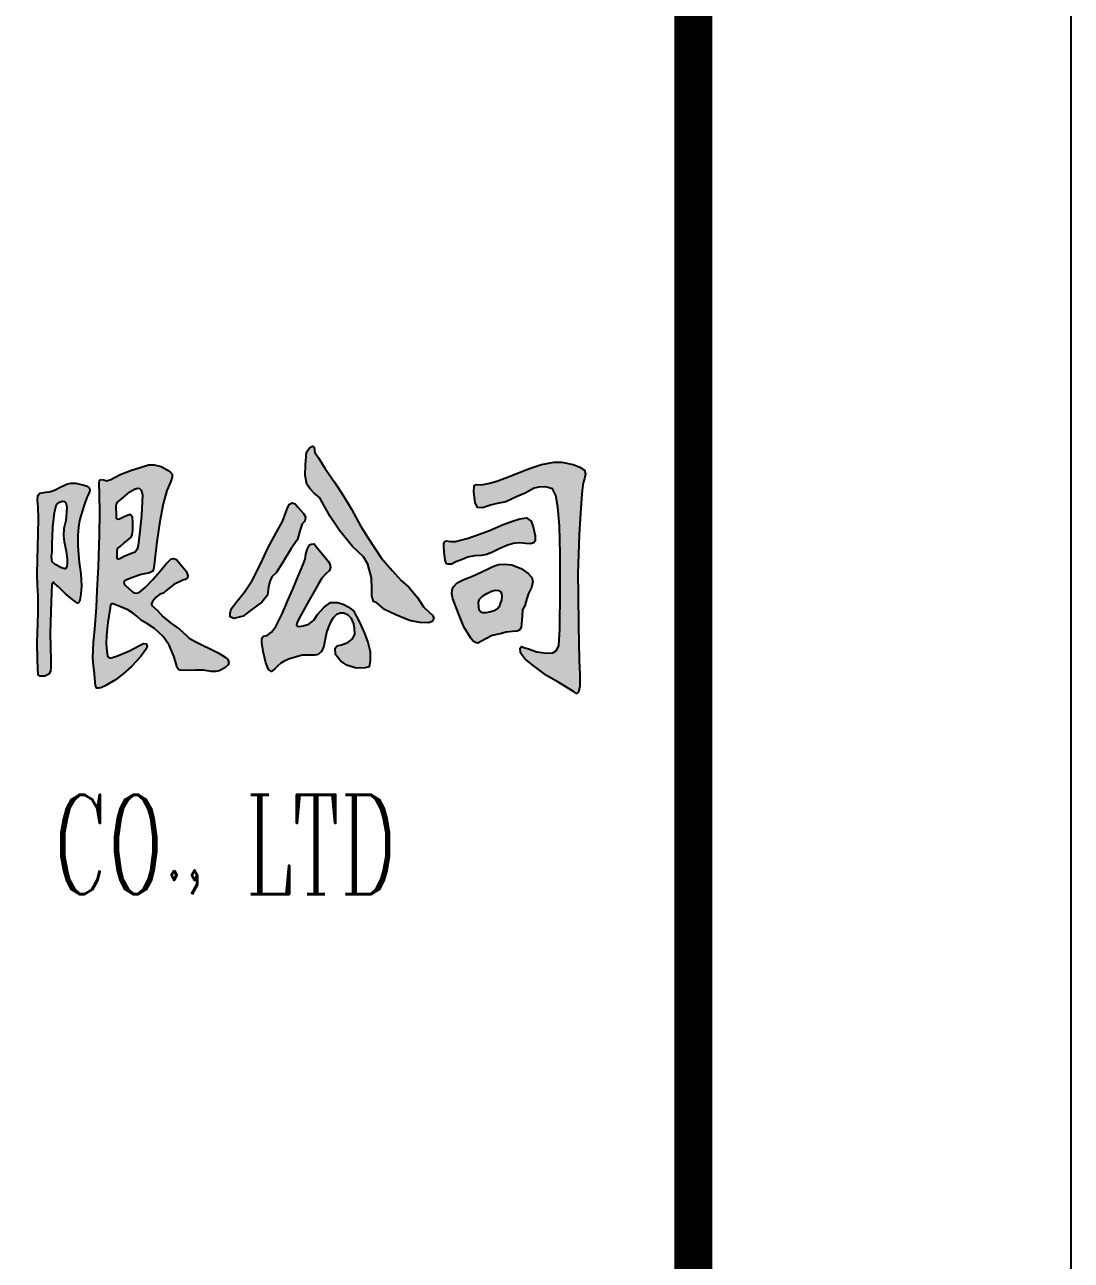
# Model space of a CAD drawing. Extents: x 367348645 to 367600945, y 521264746 to 521442946.
# Drawn here: x 367592638 to 367600945, y 521422381 to 521432189 of the extents above; entities that cross this region are included whole.
import ezdxf

# ---------------------------------------------------------------- set-up
doc = ezdxf.new("R2010")
doc.units = 0
doc.header["$LTSCALE"] = 1000
doc.header["$MEASUREMENT"] = 0
doc.layers.add('0-图框', color=4, linetype='Continuous')
doc.layers.add('PUB_TITLE', color=4, linetype='Continuous')
doc.styles.add('chc-图签单线文字', font='romanc.shx', dxfattribs={"bigfont": 'hztxt.shx'})

# ---------------------------------------------------------------- blocks, each defined once
blk = doc.blocks.new('w1')
at = {"layer": '0-图框'}
h = blk.add_hatch(color=5, dxfattribs=at)
h.paths.add_polyline_path([(85012.5, -1188), (84987, -1157.3), (84971.4, -1142.3), (84968.1, -1128), (84961.6, -1124.1), (84951.1, -1127.3), (84938.1, -1141.2), (84932.9, -1177.7), (84932.2, -1209), (84938.7, -1234.4), (84951.1, -1246.8), (84967.4, -1259.8), (84991.6, -1274.2), (85002, -1286.6), (85034.7, -1329), (85071.9, -1369.4), (85125.5, -1416.5), (85170.6, -1446.5), (85188.2, -1467.4), (85203.2, -1507.2), (85204.5, -1539.8), (85203.9, -1560), (85210.4, -1576.3), (85224.7, -1580.8), (85255.4, -1599.7), (85302.4, -1615.4), (85357.9, -1632.3), (85400.3, -1638.2), (85435.5, -1638.9), (85450.5, -1635), (85457.1, -1625.8), (85451.8, -1616.7), (85438.1, -1607.6), (85415.3, -1591.9), (85390.5, -1565.2), (85355.9, -1535.2), (85323.3, -1515.6), (85286.7, -1486.3), (85241.7, -1449.8), (85188, -1390.1), (85157.4, -1355.6), (85121.5, -1307.3), (85086.2, -1265.6), (85051.6, -1229.1)])
h.paths.add_polyline_path([(84912, -1367.4), (84920.1, -1350.6), (84930.9, -1342.5), (84932.9, -1329.7), (84925.5, -1319.7), (84904, -1302.2), (84890.5, -1291.5), (84878.4, -1289.4), (84868.3, -1292.8), (84859.6, -1303.5), (84854.9, -1314.3), (84838.8, -1343.8), (84813.2, -1376.8), (84778.9, -1421.1), (84750, -1468.1), (84715.1, -1515.1), (84682.8, -1550), (84653.2, -1576.9), (84629.7, -1597.7), (84625.7, -1611.1), (84625.7, -1621.9), (84640.5, -1626.6), (84678.8, -1619.2), (84708.4, -1603.1), (84754.7, -1578.9), (84777.6, -1558.1), (84782.3, -1535.3), (84788.4, -1518.5), (84796.4, -1505), (84813.9, -1492.9), (84840.1, -1464.1), (84874.4, -1422.4), (84900.6, -1396.2)])
h.paths.add_polyline_path([(84985.9, -1525.3), (84999.9, -1509.1), (85016, -1496.5), (85031.5, -1486.3), (85035.8, -1476.4), (85033.2, -1466.8), (85025.6, -1458.6), (85001.5, -1437.2), (84975.8, -1415.4), (84968.5, -1408.5), (84956.3, -1409.2), (84949.5, -1411.4), (84940.4, -1425.1), (84935.1, -1438.7), (84931.7, -1453.6), (84923, -1470.6), (84896.5, -1514.6), (84882, -1541.1), (84859.7, -1575.9), (84837.7, -1612.3), (84811.6, -1649.7), (84795.1, -1665.8), (84777.3, -1675.8), (84762, -1678.2), (84755.3, -1683.6), (84754.5, -1696.4), (84759.9, -1722.9), (84771.5, -1755.2), (84781.8, -1774.6), (84795.1, -1780.4), (84808.7, -1773.4), (84819.9, -1764.3), (84832.8, -1756.4), (84846, -1750.6), (84868, -1743.6), (84896.9, -1738.2), (84919.3, -1733.3), (84943, -1732.9), (84955.8, -1732.9), (84971.2, -1733.3), (84985.7, -1731.6), (84999.3, -1722.5), (85007.6, -1706.8), (85013.4, -1686.9), (85019.2, -1666.7), (85027.1, -1650.5), (85037, -1635.2), (85046.5, -1624.5), (85059.8, -1615), (85074.7, -1610.8), (85090, -1610.4), (85107.8, -1616.2), (85121.5, -1626.5), (85130.6, -1641.8), (85133.5, -1654.7), (85134.3, -1673.3), (85124.4, -1686.5), (85106.2, -1696), (85080.9, -1702.7), (85062.7, -1706), (85054.4, -1712.6), (85056.1, -1731.6), (85075.9, -1750.2), (85102.4, -1762.2), (85140.5, -1770.9), (85177.4, -1770.5), (85193.1, -1767.6), (85197.2, -1748.6), (85196.8, -1722.5), (85187.3, -1695.2), (85173.2, -1666.9), (85152, -1634.6), (85128.9, -1604.4), (85107.7, -1592.4), (85087, -1584.1), (85064.5, -1579.6), (85036, -1580), (85009.9, -1593.6), (84981.7, -1614.7), (84966.8, -1631.3), (84946.5, -1642.9), (84924.2, -1647.4), (84909.3, -1649.9), (84897.1, -1648.8), (84897.7, -1641.2), (84902.2, -1633.2), (84913.4, -1618.4), (84926.6, -1601.4), (84947.8, -1573.3), (84969.3, -1547.2)])
h = blk.add_hatch(color=5, dxfattribs=at)
h.paths.add_polyline_path([(84011.1, -1340.3), (84021.2, -1314.6), (84030.9, -1293.2), (84040.9, -1273.5), (84047.7, -1263.7), (84052.4, -1254.1), (84052.7, -1249.6), (84049.4, -1244.1), (84041.2, -1240.3), (84029.6, -1237.1), (84012.1, -1234.2), (83995.9, -1231.7), (83977, -1231.1), (83962.2, -1233.6), (83944.5, -1239.6), (83931.4, -1243.7), (83917.3, -1249.3), (83902, -1253.7), (83886.4, -1256.5), (83873.3, -1258.3), (83858.3, -1260.2), (83848.9, -1260.8), (83842.4, -1266.1), (83840.2, -1269.3), (83839, -1282.5), (83841.2, -1301.9), (83843, -1335.1), (83841.8, -1379.2), (83840.9, -1417), (83839, -1455.4), (83837.5, -1496.6), (83839.6, -1528.8), (83841.2, -1560.2), (83842.1, -1607.4), (83840.8, -1640.6), (83837.5, -1695.5), (83838.7, -1749), (83842.4, -1790.5), (83850.1, -1794.2), (83869.5, -1794.8), (83886.1, -1788.3), (83892.8, -1780.6), (83894.1, -1767.4), (83893.1, -1749), (83891.9, -1707.6), (83891.3, -1668.9), (83893.8, -1606.3), (83896, -1550), (83897.8, -1524.1), (83905, -1519.6), (83908.3, -1524.1), (83924.6, -1534.3), (83955.4, -1555.2), (83987.1, -1574.2), (84002.7, -1581.6), (84007.4, -1578.5), (84012, -1572.7), (84016.6, -1555.5), (84019.4, -1531.5), (84016.2, -1496.4), (84009.9, -1462.5), (84006.3, -1439.8), (84003.3, -1413.8), (84003.5, -1383.4), (84006.4, -1359.7)])
h.paths.add_polyline_path([(83957.8, -1316.9), (83954.4, -1340), (83947.3, -1363.4), (83945.8, -1383.5), (83947.7, -1402.3), (83955.7, -1429.6), (83960.6, -1453.3), (83960.3, -1469), (83956, -1483.2), (83936.9, -1478.5), (83911, -1468.4), (83899.7, -1460.7), (83896.6, -1446.5), (83899, -1430.5), (83899.3, -1410.9), (83900, -1382.3), (83901.7, -1360.9), (83908.9, -1317.2), (83917.2, -1294.2), (83928.6, -1286.8), (83945.7, -1282.8), (83954.7, -1289.3), (83958.7, -1300.9)], flags=16)
h.paths.add_polyline_path([(84254.6, -1186.4), (84222.3, -1193.6), (84176.1, -1206.1), (84138.8, -1220.7), (84122.1, -1224.4), (84113.6, -1222.4), (84101.4, -1221.1), (84096.3, -1221.7), (84092.9, -1223.8), (84091.5, -1231.2), (84092.9, -1263.5), (84093.5, -1317.3), (84092.5, -1381.8), (84087.7, -1474.7), (84083, -1544.4), (84080.6, -1593.6), (84073.8, -1657.6), (84067.7, -1695.3), (84065.3, -1740.9), (84067.7, -1763.3), (84072.4, -1788), (84075.2, -1811.8), (84075.5, -1822.3), (84080.9, -1829.8), (84088.7, -1829.8), (84097.9, -1828.4), (84115.2, -1823), (84158.1, -1804.9), (84188.7, -1787.6), (84222.3, -1766.6), (84260, -1738.3), (84280.4, -1717.6), (84286.5, -1707.8), (84284.5, -1700.6), (84271.6, -1699.3), (84256, -1705.1), (84215.2, -1721), (84165.9, -1735.3), (84144.9, -1739.7), (84132.4, -1742.2), (84124.8, -1735.6), (84122.1, -1722), (84119.7, -1699.6), (84120.8, -1676.2), (84126.2, -1637.8), (84135.4, -1595), (84138.3, -1583.1), (84146.6, -1583.1), (84155.5, -1585.1), (84174.8, -1591.6), (84208.1, -1601.4), (84230.9, -1611.6), (84244.1, -1619.8), (84263.5, -1632), (84284.9, -1640.8), (84317.5, -1655.7), (84351.6, -1678.6), (84376.4, -1704.4), (84395.8, -1736), (84406.3, -1761.8), (84408.7, -1768.6), (84416.5, -1776), (84425, -1777.4), (84451.2, -1778.1), (84484.1, -1777.1), (84516.1, -1777.4), (84548.7, -1780.8), (84566.7, -1781.1), (84580.3, -1778.8), (84604.1, -1770.3), (84618, -1761.1), (84620.4, -1755), (84616.6, -1746.2), (84604.7, -1738.7), (84576.5, -1726.5), (84541.2, -1713.9), (84515.7, -1705.1), (84482.4, -1692.9), (84458, -1683.4), (84447.8, -1676.2), (84418.4, -1657.7), (84382.7, -1638.7), (84351.1, -1620), (84328.7, -1603.4), (84303.5, -1586.5), (84308.3, -1576.5), (84323.3, -1563.6), (84338.9, -1555.8), (84354.2, -1552), (84361.3, -1546.6), (84376.9, -1537.4), (84395.6, -1527.6), (84432, -1514.3), (84442.5, -1512.9), (84451, -1507.8), (84453.4, -1500.4), (84446.3, -1488.5), (84418.7, -1464.7), (84406.5, -1453.9), (84393.9, -1451.2), (84384.1, -1452.9), (84362.7, -1467.5), (84339.2, -1489.2), (84309.7, -1512.3), (84278.1, -1536), (84254, -1550.3), (84239.9, -1552.8), (84226.8, -1548.6), (84193, -1526.7), (84191.4, -1516.8), (84227.5, -1506.8), (84262.5, -1498.3), (84297.1, -1492.9), (84310.7, -1488.2), (84314.1, -1478.3), (84317.8, -1452.9), (84326.3, -1403.1), (84338.9, -1343), (84352.5, -1292.1), (84367.4, -1253.3), (84381.7, -1228.9), (84389.5, -1213.6), (84388.5, -1205.1), (84378.3, -1196.6), (84343.6, -1182.7), (84315.8, -1177.9), (84293, -1178.3)])
h.paths.add_polyline_path([(84262, -1251.6), (84267.8, -1265.2), (84267.1, -1286.2), (84263.4, -1325.7), (84255.3, -1380), (84249.8, -1413.3), (84246.4, -1424.2), (84238.3, -1433.1), (84218.6, -1437.5), (84192.4, -1445.6), (84169.9, -1454.3), (84164.9, -1451.7), (84164.5, -1445.6), (84163.9, -1432.4), (84166.2, -1422.5), (84176.8, -1416.1), (84192.7, -1405.2), (84211.1, -1396.1), (84221.6, -1388.9), (84226, -1381.8), (84228.8, -1368.2), (84228.1, -1346.2), (84227.7, -1330.6), (84217.9, -1322.8), (84209.4, -1325.1), (84190, -1331.2), (84174.1, -1336.3), (84162.1, -1337.8), (84161.1, -1324.8), (84159.6, -1295.3), (84165.6, -1286.6), (84188, -1274), (84216.5, -1256.7), (84234.9, -1248.6), (84252.1, -1244.6)], flags=16)
h = blk.add_hatch(color=5, dxfattribs=at)
h.paths.add_polyline_path([(85765.3, -1212.5), (85719.2, -1224.9), (85685.6, -1231.7), (85659.2, -1235.9), (85649.2, -1236.8), (85630.8, -1235.6), (85621.4, -1238.4), (85620.9, -1258.1), (85626, -1288.1), (85635.6, -1302.8), (85656.5, -1303.3), (85688.2, -1295.4), (85716.4, -1290.9), (85751.5, -1285.8), (85798.1, -1270), (85829.7, -1260.4), (85867.6, -1246.3), (85885.7, -1242.9), (85912.9, -1241.8), (85941.7, -1248), (85955.3, -1267.8), (85963.8, -1301.7), (85970.5, -1356.5), (85972.8, -1439.8), (85972.8, -1544.9), (85972.2, -1656.5), (85968.3, -1705.1), (85958.1, -1719.2), (85943.4, -1726.6), (85916.8, -1727.7), (85878.4, -1723.7), (85843.9, -1714.7), (85825.2, -1710.7), (85815, -1707.9), (85810, -1713), (85811.1, -1726), (85828.6, -1744.1), (85868.2, -1766.1), (85916.8, -1792.1), (85968.3, -1813), (86027.7, -1839), (86040.1, -1844.6), (86048.6, -1840.7), (86053.7, -1823.7), (86053.7, -1791), (86050.8, -1746.9), (86048.6, -1647.8), (86046.8, -1555.5), (86045.3, -1495.1), (86050.2, -1382.6), (86054.2, -1333.9), (86059.8, -1276.7), (86063.2, -1252.2), (86066.9, -1230.3), (86072.8, -1219), (86077, -1204), (86071.9, -1193.9), (86053.6, -1184.9), (86026, -1177), (85980, -1170.3), (85947.9, -1170.3), (85896.3, -1177.3), (85848.5, -1188.9)])
h.paths.add_polyline_path([(85739.7, -1352.2), (85684.1, -1369.6), (85644.3, -1380.8), (85593.6, -1392.9), (85566, -1397.9), (85545.4, -1401.9), (85525.9, -1401.6), (85508.1, -1400.1), (85503.5, -1400.9), (85500.7, -1402.2), (85498.5, -1405.3), (85498.2, -1414), (85499.2, -1432), (85503.5, -1456.2), (85509.1, -1467.1), (85515.6, -1468.3), (85529.3, -1467.4), (85547.3, -1460.9), (85569.7, -1454.7), (85594.3, -1447.2), (85623.8, -1443.8), (85650.9, -1442.3), (85673.6, -1439.2), (85696.7, -1432.6), (85726.8, -1421.7), (85755.4, -1413.3), (85780.9, -1407.8), (85806.7, -1405.9), (85832.8, -1407.4), (85851.2, -1409), (85865.2, -1405.8), (85870.8, -1399.9), (85871.7, -1385), (85862.7, -1358.6), (85854.6, -1342.1), (85836, -1333.1), (85808.6, -1335.3), (85773.9, -1343.2)])
h.paths.add_polyline_path([(85776.3, -1470), (85746.2, -1468), (85722.8, -1468.8), (85704.8, -1472.3), (85689.6, -1477.4), (85651, -1491), (85617.4, -1501.6), (85576.4, -1513.7), (85553, -1521.9), (85539.8, -1532), (85535.8, -1535.2), (85531.9, -1543), (85531.1, -1553.9), (85535, -1568.7), (85557.7, -1612), (85580.3, -1651), (85608.8, -1683.7), (85617.8, -1692.3), (85627.1, -1696.6), (85637.3, -1697.8), (85652.5, -1692.3), (85670.1, -1685.2), (85695.9, -1675.9), (85727.9, -1670.8), (85752.1, -1666.5), (85779, -1664.6), (85796.9, -1663.4), (85807.1, -1659.9), (85813.3, -1652.5), (85815.7, -1642), (85817.6, -1619.3), (85818.8, -1600.6), (85828.2, -1589.3), (85836.8, -1568.3), (85843.8, -1553), (85855.5, -1536.3), (85861.3, -1518.3), (85857.4, -1507), (85842.2, -1495.3), (85813.3, -1480.5)])
h.paths.add_polyline_path([(85733.9, -1553.5), (85735.2, -1566.6), (85728.7, -1582.8), (85724.1, -1591.8), (85715.3, -1599.2), (85703.8, -1603.8), (85684.4, -1607.4), (85670, -1609.3), (85650.8, -1609.3), (85642.3, -1601.9), (85640.7, -1592.1), (85640, -1576.2), (85645.6, -1568.6), (85655.7, -1561.2), (85673.8, -1553.8), (85692.6, -1546.7), (85709.6, -1543.7), (85725.8, -1544.8)], flags=16)
at = {"layer": '0-图框', "color": 5}
for points in [[(84951.1, -1127.3), (84961.6, -1124.1), (84968.1, -1128), (84971.4, -1142.3), (84987, -1157.3), (85012.5, -1188), (85051.6, -1229.1), (85086.2, -1265.6), (85121.5, -1307.3), (85157.4, -1355.6), (85188, -1390.1), (85241.7, -1449.8), (85286.7, -1486.3), (85323.3, -1515.6), (85355.9, -1535.2), (85390.5, -1565.2), (85415.3, -1591.9), (85438.1, -1607.6), (85451.8, -1616.7), (85457.1, -1625.8), (85450.5, -1635), (85435.5, -1638.9), (85400.3, -1638.2), (85357.9, -1632.3), (85302.4, -1615.4), (85255.4, -1599.7), (85224.7, -1580.8), (85210.4, -1576.3), (85203.9, -1560), (85204.5, -1539.8), (85203.2, -1507.2), (85188.2, -1467.4), (85170.6, -1446.5), (85125.5, -1416.5), (85071.9, -1369.4), (85034.7, -1329), (85002, -1286.6), (84991.6, -1274.2), (84967.4, -1259.8), (84951.1, -1246.8), (84938.7, -1234.4), (84932.2, -1209), (84932.9, -1177.7), (84938.1, -1141.2)], [(84101.4, -1221.1), (84113.6, -1222.4), (84122.1, -1224.4), (84138.8, -1220.7), (84176.1, -1206.1), (84222.3, -1193.6), (84254.6, -1186.4), (84293, -1178.3), (84315.8, -1177.9), (84343.6, -1182.7), (84378.3, -1196.6), (84388.5, -1205.1), (84389.5, -1213.6), (84381.7, -1228.9), (84367.4, -1253.3), (84352.5, -1292.1), (84338.9, -1343), (84326.3, -1403.1), (84317.8, -1452.9), (84314.1, -1478.3), (84310.7, -1488.2), (84297.1, -1492.9), (84262.5, -1498.3), (84227.5, -1506.8), (84196.9, -1515.3), (84191.8, -1519), (84192.8, -1525.5), (84197.9, -1529.9), (84226.8, -1548.6), (84235.3, -1551.3), (84242.4, -1552.3), (84254, -1550.3), (84278.1, -1536), (84309.7, -1512.3), (84339.2, -1489.2), (84362.7, -1467.5), (84384.1, -1452.9), (84393.9, -1451.2), (84406.5, -1453.9), (84418.7, -1464.7), (84446.3, -1488.5), (84453.4, -1500.4), (84451, -1507.8), (84442.5, -1512.9), (84432, -1514.3), (84395.6, -1527.6), (84376.9, -1537.4), (84361.3, -1546.6), (84354.2, -1552), (84338.9, -1555.8), (84323.3, -1563.6), (84308.3, -1576.5), (84304.9, -1583.6), (84306.3, -1588.3), (84328.7, -1603.4), (84351.1, -1620), (84382.7, -1638.7), (84418.4, -1657.7), (84447.8, -1676.2), (84458, -1683.4), (84482.4, -1692.9), (84515.7, -1705.1), (84541.2, -1713.9), (84576.5, -1726.5), (84604.7, -1738.7), (84616.6, -1746.2), (84620.4, -1755), (84618, -1761.1), (84604.1, -1770.3), (84580.3, -1778.8), (84566.7, -1781.1), (84548.7, -1780.8), (84516.1, -1777.4), (84484.1, -1777.1), (84451.2, -1778.1), (84425, -1777.4), (84416.5, -1776), (84408.7, -1768.6), (84406.3, -1761.8), (84395.8, -1736), (84376.4, -1704.4), (84351.6, -1678.6), (84317.5, -1655.7), (84284.9, -1640.8), (84263.5, -1632), (84244.1, -1619.8), (84230.9, -1611.6), (84208.1, -1601.4), (84174.8, -1591.6), (84155.5, -1585.1), (84146.6, -1583.1), (84141.9, -1583.1), (84137.5, -1586.5), (84135.4, -1595), (84126.2, -1637.8), (84120.8, -1676.2), (84119.7, -1699.6), (84122.1, -1722), (84124.8, -1735.6), (84129.9, -1740), (84134.7, -1741.7), (84144.9, -1739.7), (84165.9, -1735.3), (84215.2, -1721), (84256, -1705.1), (84271.6, -1699.3), (84284.5, -1700.6), (84286.5, -1707.8), (84280.4, -1717.6), (84260, -1738.3), (84222.3, -1766.6), (84188.7, -1787.6), (84158.1, -1804.9), (84115.2, -1823), (84097.9, -1828.4), (84088.7, -1829.8), (84080.9, -1829.8), (84075.5, -1822.3), (84075.2, -1811.8), (84072.4, -1788), (84067.7, -1763.3), (84065.3, -1740.9), (84067.7, -1695.3), (84073.8, -1657.6), (84080.6, -1593.6), (84083, -1544.4), (84087.7, -1474.7), (84092.5, -1381.8), (84093.5, -1317.3), (84092.9, -1263.5), (84091.5, -1231.2), (84092.9, -1223.8), (84096.3, -1221.7)], [(85630.8, -1235.6), (85649.2, -1236.8), (85659.2, -1235.9), (85685.6, -1231.7), (85719.2, -1224.9), (85765.3, -1212.5), (85848.5, -1188.9), (85896.3, -1177.3), (85947.9, -1170.3), (85980, -1170.3), (86026, -1177), (86053.6, -1184.9), (86071.9, -1193.9), (86077, -1204), (86072.8, -1219), (86066.9, -1230.3), (86063.2, -1252.2), (86059.8, -1276.7), (86054.2, -1333.9), (86050.2, -1382.6), (86045.3, -1495.1), (86046.8, -1555.5), (86048.6, -1647.8), (86050.8, -1746.9), (86053.7, -1791), (86053.7, -1823.7), (86048.6, -1840.7), (86040.1, -1844.6), (86027.7, -1839), (85968.3, -1813), (85916.8, -1792.1), (85868.2, -1766.1), (85828.6, -1744.1), (85811.1, -1726), (85810, -1713), (85815, -1707.9), (85825.2, -1710.7), (85843.9, -1714.7), (85878.4, -1723.7), (85916.8, -1727.7), (85943.4, -1726.6), (85958.1, -1719.2), (85968.3, -1705.1), (85972.2, -1656.5), (85972.8, -1544.9), (85972.8, -1439.8), (85970.5, -1356.5), (85963.8, -1301.7), (85955.3, -1267.8), (85941.7, -1248), (85912.9, -1241.8), (85885.7, -1242.9), (85867.6, -1246.3), (85829.7, -1260.4), (85798.1, -1270), (85751.5, -1285.8), (85716.4, -1290.9), (85688.2, -1295.4), (85656.5, -1303.3), (85635.6, -1302.8), (85626, -1288.1), (85620.9, -1258.1), (85621.4, -1238.4)], [(83842.4, -1266.1), (83848.9, -1260.8), (83858.3, -1260.2), (83873.3, -1258.3), (83886.4, -1256.5), (83902, -1253.7), (83917.3, -1249.3), (83931.4, -1243.7), (83944.5, -1239.6), (83962.2, -1233.6), (83977, -1231.1), (83995.9, -1231.7), (84012.1, -1234.2), (84029.6, -1237.1), (84041.2, -1240.3), (84049.4, -1244.1), (84052.7, -1249.6), (84052.4, -1254.1), (84047.7, -1263.7), (84040.9, -1273.5), (84030.9, -1293.2), (84021.2, -1314.6), (84011.1, -1340.3), (84006.4, -1359.7), (84003.5, -1383.4), (84003.3, -1413.8), (84006.3, -1439.8), (84009.9, -1462.5), (84016.2, -1496.4), (84019.4, -1531.5), (84016.6, -1555.5), (84012, -1572.7), (84007.4, -1578.5), (84002.7, -1581.6), (83987.1, -1574.2), (83955.4, -1555.2), (83924.6, -1534.3), (83908.3, -1524.1), (83905.8, -1520.7), (83902.7, -1521.1), (83898.7, -1523.5), (83897.5, -1528.1), (83896, -1550), (83893.8, -1606.3), (83891.3, -1668.9), (83891.9, -1707.6), (83893.1, -1749), (83894.1, -1767.4), (83892.8, -1780.6), (83886.1, -1788.3), (83869.5, -1794.8), (83850.1, -1794.2), (83842.4, -1790.5), (83838.7, -1749), (83837.5, -1695.5), (83840.8, -1640.6), (83842.1, -1607.4), (83841.2, -1560.2), (83839.6, -1528.8), (83837.5, -1496.6), (83839, -1455.4), (83840.9, -1417), (83841.8, -1379.2), (83843, -1335.1), (83841.2, -1301.9), (83839, -1282.5), (83840.2, -1269.3)], [(84165.6, -1286.6), (84188, -1274), (84216.5, -1256.7), (84234.9, -1248.6), (84246.8, -1245.8), (84255.3, -1246.9), (84262, -1251.6), (84267.8, -1265.2), (84267.1, -1286.2), (84263.4, -1325.7), (84255.3, -1380), (84249.8, -1413.3), (84246.4, -1424.2), (84238.3, -1433.1), (84218.6, -1437.5), (84192.4, -1445.6), (84174.7, -1452.4), (84168.3, -1453.4), (84164.9, -1451.7), (84164.5, -1445.6), (84163.9, -1432.4), (84166.2, -1422.5), (84176.8, -1416.1), (84192.7, -1405.2), (84211.1, -1396.1), (84221.6, -1388.9), (84226, -1381.8), (84228.8, -1368.2), (84228.1, -1346.2), (84227.7, -1330.6), (84217.9, -1322.8), (84209.4, -1325.1), (84190, -1331.2), (84174.1, -1336.3), (84165.9, -1337.3), (84161.8, -1334.3), (84161.1, -1324.8), (84159.8, -1299.7), (84162.2, -1291.5)], [(83902.1, -1358.7), (83908.9, -1317.2), (83917.2, -1294.2), (83928.6, -1286.8), (83940.6, -1284), (83948.3, -1284.6), (83954.7, -1289.3), (83958.7, -1300.9), (83957.8, -1316.9), (83954.4, -1340), (83947.3, -1363.4), (83945.8, -1383.5), (83947.7, -1402.3), (83955.7, -1429.6), (83960.6, -1453.3), (83960.3, -1469), (83957.5, -1478.2), (83950.7, -1481.9), (83936.9, -1478.5), (83911, -1468.4), (83899.7, -1460.7), (83896.6, -1446.5), (83899, -1430.5), (83899.3, -1410.9), (83900, -1382.3), (83901.5, -1363.8)], [(84859.6, -1303.5), (84868.3, -1292.8), (84878.4, -1289.4), (84890.5, -1291.5), (84904, -1302.2), (84925.5, -1319.7), (84932.9, -1329.7), (84930.9, -1342.5), (84920.1, -1350.6), (84912, -1367.4), (84900.6, -1396.2), (84874.4, -1422.4), (84840.1, -1464.1), (84813.9, -1492.9), (84796.4, -1505), (84788.4, -1518.5), (84782.3, -1535.3), (84777.6, -1558.1), (84754.7, -1578.9), (84708.4, -1603.1), (84678.8, -1619.2), (84640.5, -1626.6), (84625.7, -1621.9), (84625.7, -1611.1), (84629.7, -1597.7), (84653.2, -1576.9), (84682.8, -1550), (84715.1, -1515.1), (84750, -1468.1), (84778.9, -1421.1), (84813.2, -1376.8), (84838.8, -1343.8), (84854.9, -1314.3)], [(85508.1, -1400.1), (85525.9, -1401.6), (85545.4, -1401.9), (85566, -1397.9), (85593.6, -1392.9), (85644.3, -1380.8), (85684.1, -1369.6), (85739.7, -1352.2), (85773.9, -1343.2), (85808.6, -1335.3), (85836, -1333.1), (85854.6, -1342.1), (85862.7, -1358.6), (85871.7, -1385), (85870.8, -1399.9), (85865.2, -1405.8), (85851.2, -1409), (85832.8, -1407.4), (85806.7, -1405.9), (85780.9, -1407.8), (85755.4, -1413.3), (85726.8, -1421.7), (85696.7, -1432.6), (85673.6, -1439.2), (85650.9, -1442.3), (85623.8, -1443.8), (85594.3, -1447.2), (85569.7, -1454.7), (85547.3, -1460.9), (85529.3, -1467.4), (85515.6, -1468.3), (85509.1, -1467.1), (85503.5, -1456.2), (85499.2, -1432), (85498.2, -1414), (85498.5, -1405.3), (85500.7, -1402.2), (85503.5, -1400.9)], [(84956.3, -1409.2), (84968.5, -1408.5), (84975.8, -1415.4), (85001.5, -1437.2), (85025.6, -1458.6), (85033.2, -1466.8), (85035.8, -1476.4), (85031.5, -1486.3), (85016, -1496.5), (84999.9, -1509.1), (84985.9, -1525.3), (84969.3, -1547.2), (84947.8, -1573.3), (84926.6, -1601.4), (84913.4, -1618.4), (84902.2, -1633.2), (84897.7, -1641.2), (84897.2, -1646.6), (84900.1, -1649.1), (84909.3, -1649.9), (84924.2, -1647.4), (84946.5, -1642.9), (84966.8, -1631.3), (84981.7, -1614.7), (85009.9, -1593.6), (85036, -1580), (85064.5, -1579.6), (85087, -1584.1), (85107.7, -1592.4), (85128.9, -1604.4), (85152, -1634.6), (85173.2, -1666.9), (85187.3, -1695.2), (85196.8, -1722.5), (85197.2, -1748.6), (85193.1, -1767.6), (85177.4, -1770.5), (85140.5, -1770.9), (85102.4, -1762.2), (85075.9, -1750.2), (85056.1, -1731.6), (85054.4, -1712.6), (85062.7, -1706), (85080.9, -1702.7), (85106.2, -1696), (85124.4, -1686.5), (85134.3, -1673.3), (85133.5, -1654.7), (85130.6, -1641.8), (85121.5, -1626.5), (85107.8, -1616.2), (85090, -1610.4), (85074.7, -1610.8), (85059.8, -1615), (85046.5, -1624.5), (85037, -1635.2), (85027.1, -1650.5), (85019.2, -1666.7), (85013.4, -1686.9), (85007.6, -1706.8), (84999.3, -1722.5), (84985.7, -1731.6), (84971.2, -1733.3), (84955.8, -1732.9), (84943, -1732.9), (84919.3, -1733.3), (84896.9, -1738.2), (84868, -1743.6), (84846, -1750.6), (84832.8, -1756.4), (84819.9, -1764.3), (84808.7, -1773.4), (84795.1, -1780.4), (84781.8, -1774.6), (84771.5, -1755.2), (84759.9, -1722.9), (84754.5, -1696.4), (84755.3, -1683.6), (84762, -1678.2), (84777.3, -1675.8), (84795.1, -1665.8), (84811.6, -1649.7), (84837.7, -1612.3), (84859.7, -1575.9), (84882, -1541.1), (84896.5, -1514.6), (84923, -1470.6), (84931.7, -1453.6), (84935.1, -1438.7), (84940.4, -1425.1), (84949.5, -1411.4)], [(85539.8, -1532), (85553, -1521.9), (85576.4, -1513.7), (85617.4, -1501.6), (85651, -1491), (85689.6, -1477.4), (85704.8, -1472.3), (85722.8, -1468.8), (85746.2, -1468), (85776.3, -1470), (85813.3, -1480.5), (85842.2, -1495.3), (85857.4, -1507), (85861.3, -1518.3), (85855.5, -1536.3), (85843.8, -1553), (85836.8, -1568.3), (85828.2, -1589.3), (85818.8, -1600.6), (85817.6, -1619.3), (85815.7, -1642), (85813.3, -1652.5), (85807.1, -1659.9), (85796.9, -1663.4), (85779, -1664.6), (85752.1, -1666.5), (85727.9, -1670.8), (85695.9, -1675.9), (85670.1, -1685.2), (85652.5, -1692.3), (85637.3, -1697.8), (85627.1, -1696.6), (85617.8, -1692.3), (85608.8, -1683.7), (85580.3, -1651), (85557.7, -1612), (85535, -1568.7), (85531.1, -1553.9), (85531.9, -1543), (85535.8, -1535.2)], [(85645.6, -1568.6), (85655.7, -1561.2), (85673.8, -1553.8), (85692.6, -1546.7), (85709.6, -1543.7), (85722.4, -1544.5), (85727.9, -1547), (85733.9, -1553.5), (85734.7, -1562), (85733.1, -1571.8), (85728.7, -1582.8), (85724.1, -1591.8), (85715.3, -1599.2), (85703.8, -1603.8), (85684.4, -1607.4), (85670, -1609.3), (85655.5, -1609.3), (85648.6, -1607.4), (85642.3, -1601.9), (85640.7, -1592.1), (85640.2, -1579.2), (85642.6, -1572.7)]]:
    blk.add_lwpolyline(points, close=True, dxfattribs=at)

msp = doc.modelspace()

# ---------------------------------------------------------------- linework, layer by layer
at = {"layer": '0-图框'}
msp.add_lwpolyline([(367348644.58, 521264745.751), (367600944.58, 521264745.751), (367600944.58, 521442945.751), (367348644.58, 521442945.751)], close=True, dxfattribs=at)
at = {"layer": '0-图框', "const_width": 300}
msp.add_lwpolyline([(367356144.58, 521267745.751), (367597944.58, 521267745.751), (367597944.58, 521439945.751), (367356144.58, 521439945.751)], close=True, dxfattribs=at)
at = {"layer": 'PUB_TITLE', "color": 4}
msp.add_lwpolyline([(367348644.58, 521264745.751), (367600944.58, 521264745.751), (367600944.58, 521442945.751), (367348644.58, 521442945.751)], close=True, dxfattribs=at)
at = {"layer": 'PUB_TITLE', "color": 4, "const_width": 300}
msp.add_lwpolyline([(367356144.58, 521267745.751), (367597944.58, 521267745.751), (367597944.58, 521439945.751), (367356144.58, 521439945.751)], close=True, dxfattribs=at)

# ---------------------------------------------------------------- block references
at = {"xscale": 1.943999999959487, "yscale": 2.721600000048056, "zscale": 1.944}
msp.add_blockref('w1', (367429756.155, 521431901.54), dxfattribs=at)

# ---------------------------------------------------------------- texts
at = {"layer": '0-图框', "style": 'chc-图签单线文字', "width": 0.6}
msp.add_text('SHENZHEN DEPUS ARCHITECTURAL DESIGN CO., LTD', height=789.36, dxfattribs=at).set_placement((367578031.817, 521425287.558))

doc.saveas('drawing.dxf')
